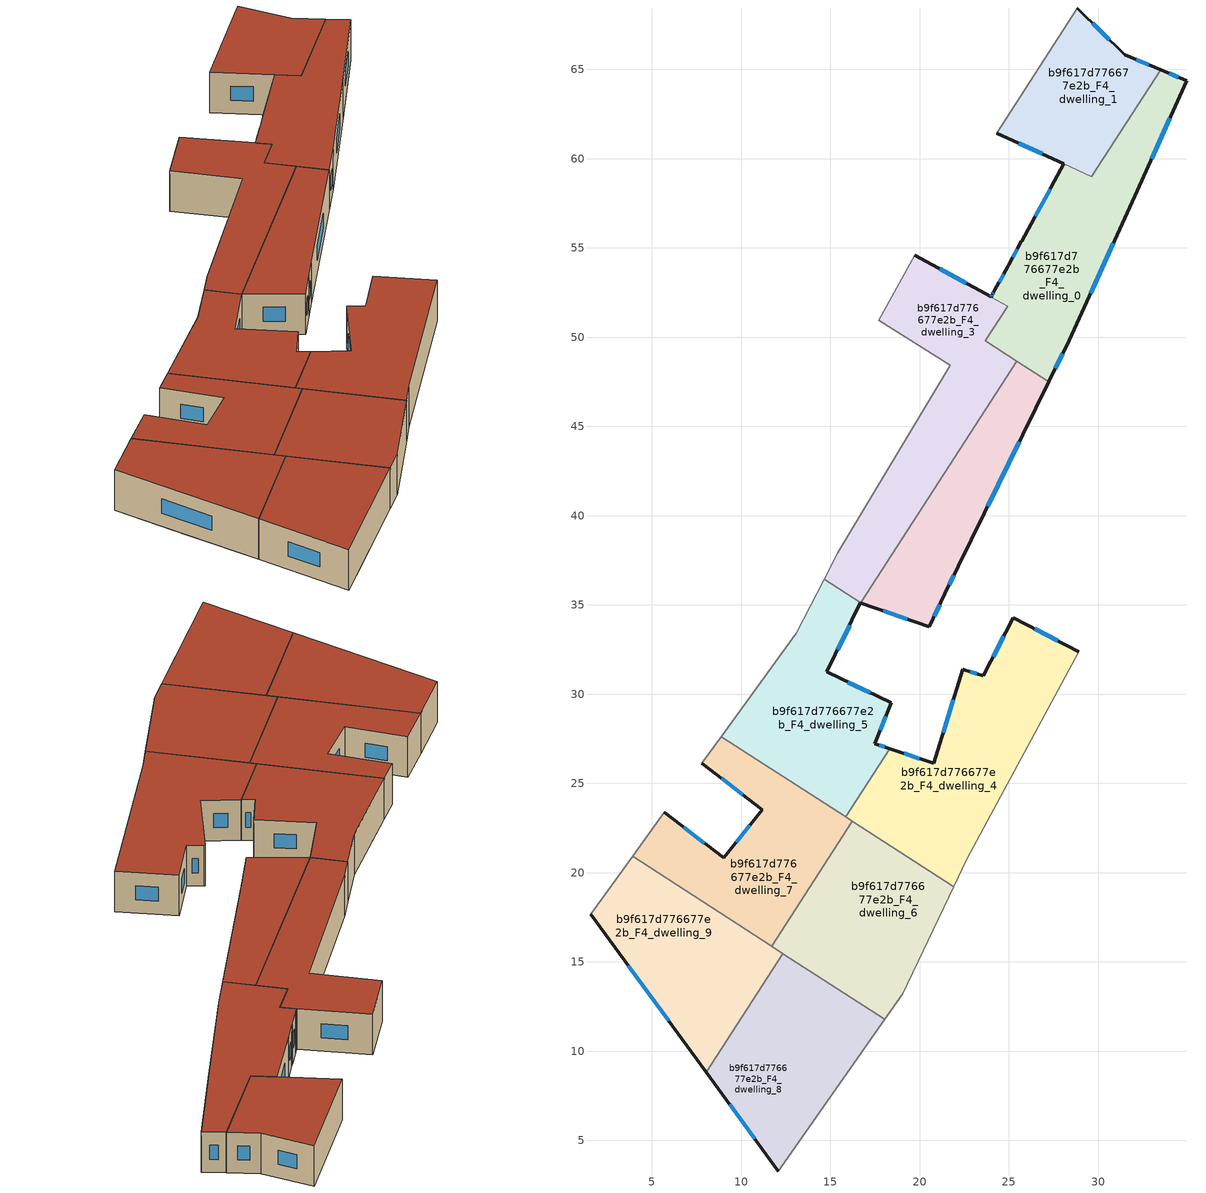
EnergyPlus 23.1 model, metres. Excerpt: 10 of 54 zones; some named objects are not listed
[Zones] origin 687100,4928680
b9f617d776677e2b_F4_dwelling_0
 floor to b9f617d776677e2b_F3_dwelling_0 (EU_floor_Construction): 33.98,62.18 32.04,57.89 28.38,49.83 27.29,47.6 24.76,53.64 24.94,53.96 24.99,54.05 28.08,59.71 29.64,59 30.84,60.87 z12
 floor to b9f617d776677e2b_F3_dwelling_1 (EU_floor_Construction): 34.96,64.36 33.98,62.18 30.84,60.87 33.5,64.98 z12
 floor to b9f617d776677e2b_F3_dwelling_3 (EU_floor_Construction): 24.76,53.64 26.95,48.41 26.26,48.12 23.68,49.79 24.94,51.74 24,52.25 24.07,52.38 24.16,52.54 24.22,52.65 z12
 floor to b9f617d776677e2b_F3_dwelling_2 (EU_floor_Construction): 26.95,48.41 27.29,47.6 27.23,47.49 26.26,48.12 z12
 wall outside (EU_wall_Construction): 28.08,59.71 25.71,55.37 24.99,54.05 24.94,53.96 24.22,52.65 24.16,52.54 24.07,52.38 24,52.25 / 27.23,47.49 28.38,49.83 32.04,57.89 34.96,64.36 33.5,64.98 z12:15
 wall to b9f617d776677e2b_F4_dwelling_1 (EU_wall_Construction): 29.64,59 28.08,59.71 / 33.5,64.98 29.64,59.01 z12:15
 wall to b9f617d776677e2b_F4_dwelling_2 (EU_wall_Construction): 25.44,48.65 27.23,47.49 z12:15
 wall to b9f617d776677e2b_F4_dwelling_3 (EU_wall_Construction): 24,52.25 24.94,51.74 23.68,49.79 25.44,48.65 z12:15
 window (EU_Window_Construction): 27.31,58.3 26.48,56.79 / 34.49,64.56 33.98,64.78 / 32.99,60 34.01,62.26 / 29.57,52.45 30.85,55.27 / 27.61,48.25 28.01,49.07 / 24.05,52.34 24.03,52.3 / 24.14,52.49 24.1,52.44 / 24.7,53.53 24.45,53.07 / 25.47,54.94 25.22,54.48 z12.98:14.02
 roof outside (EU_roof_Construction): 28.38,49.83 32.04,57.89 34.96,64.36 33.5,64.98 29.64,59 28.08,59.71 25.71,55.37 24.99,54.05 24.94,53.96 24.22,52.65 24.16,52.54 24.07,52.38 24,52.25 24.94,51.74 23.68,49.79 27.23,47.49 z15
b9f617d776677e2b_F4_dwelling_1
 floor to b9f617d776677e2b_F3_dwelling_1 (EU_floor_Construction): 31.49,65.82 33.5,64.98 30.84,60.87 28.08,59.71 24.32,61.43 28.83,68.45 z12
 floor to b9f617d776677e2b_F3_dwelling_0 (EU_floor_Construction): 30.84,60.87 29.64,59 28.08,59.71 z12
 wall outside (EU_wall_Construction): 33.5,64.98 31.49,65.82 28.83,68.45 / 24.32,61.43 28.08,59.71 z12:15
 wall adiabatic (EU_wall_Construction): 28.83,68.45 24.32,61.43 z12:15
 window (EU_Window_Construction): 30.63,66.68 29.7,67.59 / 32.85,65.25 32.15,65.55 / 25.55,60.87 26.86,60.27 z12.98:14.02
 roof outside (EU_roof_Construction): 29.64,59 33.5,64.98 31.49,65.82 28.83,68.45 24.32,61.43 z15
b9f617d776677e2b_F4_dwelling_2
 floor to b9f617d776677e2b_F3_dwelling_2 (EU_floor_Construction): 27.23,47.49 22.16,37.17 21.4,35.61 21.16,35.09 18.18,37.43 24.66,47.46 26.26,48.12 z12
 floor to b9f617d776677e2b_F3_dwelling_6 (EU_floor_Construction): 21.16,35.09 20.53,33.76 16.72,35.1 16.69,35.12 18.18,37.43 z12
 floor to b9f617d776677e2b_F3_dwelling_3 (EU_floor_Construction): 26.26,48.12 24.66,47.46 25.44,48.65 z12
 wall outside (EU_wall_Construction): 16.72,35.1 20.53,33.76 21.4,35.61 22.16,37.17 27.23,47.49 z12:15
 wall to b9f617d776677e2b_F4_dwelling_3 (EU_wall_Construction): 25.44,48.65 16.69,35.12 z12:15
 wall to b9f617d776677e2b_F4_dwelling_5 (EU_wall_Construction): 16.69,35.12 16.72,35.1 z12:15
 window (EU_Window_Construction): 23.81,40.53 25.59,44.14 / 21.65,36.12 21.92,36.67 / 20.82,34.37 21.12,35.01 / 17.96,34.67 19.29,34.2 z12.98:14.02
 roof outside (EU_roof_Construction): 22.16,37.17 27.23,47.49 25.44,48.65 16.69,35.12 16.72,35.1 20.53,33.76 21.4,35.61 z15
b9f617d776677e2b_F4_dwelling_3
 floor to b9f617d776677e2b_F3_dwelling_3 (EU_floor_Construction): 24,52.25 24.94,51.74 23.68,49.79 25.44,48.65 24.66,47.46 19.94,45.48 21.71,48.43 17.72,50.95 19.72,54.59 z12
 floor to b9f617d776677e2b_F3_dwelling_2 (EU_floor_Construction): 24.66,47.46 18.18,37.43 16.09,39.08 19.94,45.48 z12
 floor to b9f617d776677e2b_F3_dwelling_6 (EU_floor_Construction): 18.18,37.43 16.69,35.12 14.64,36.45 15.4,37.93 16.09,39.08 z12
 wall outside (EU_wall_Construction): 24,52.25 19.72,54.59 z12:15
 wall adiabatic (EU_wall_Construction): 19.72,54.59 17.72,50.95 21.71,48.43 15.4,37.93 14.64,36.45 z12:15
 wall to b9f617d776677e2b_F4_dwelling_5 (EU_wall_Construction): 14.64,36.45 16.69,35.12 z12:15
 window (EU_Window_Construction): 22.61,53.02 21.11,53.83 z12.98:14.02
 roof outside (EU_roof_Construction): 16.69,35.12 25.44,48.65 23.68,49.79 24.94,51.74 24,52.25 19.72,54.59 17.72,50.95 21.71,48.43 15.4,37.93 14.64,36.45 z15
b9f617d776677e2b_F4_dwelling_4
 floor to b9f617d776677e2b_F3_dwelling_4 (EU_floor_Construction): 28.92,32.38 22.65,20.74 21.92,19.2 20.42,20.17 17.87,26.26 18.32,26.95 20.79,26.12 22.42,31.39 23.56,31.04 25.25,34.29 z12
 floor to b9f617d776677e2b_F3_dwelling_5 (EU_floor_Construction): 18.48,24.79 20.42,20.17 15.85,23.12 16.35,23.9 z12
 floor to b9f617d776677e2b_F3_dwelling_6 (EU_floor_Construction): 17.87,26.26 18.48,24.79 16.35,23.9 z12
 wall outside (EU_wall_Construction): 28.92,32.38 25.25,34.29 23.56,31.04 22.48,31.38 22.42,31.39 20.79,26.12 18.32,26.95 z12:15
 wall adiabatic (EU_wall_Construction): 21.92,19.2 22.65,20.74 28.92,32.38 z12:15
 wall to b9f617d776677e2b_F4_dwelling_5 (EU_wall_Construction): 18.32,26.95 15.85,23.12 z12:15
 wall to b9f617d776677e2b_F4_dwelling_6 (EU_wall_Construction): 16.24,22.87 21.92,19.2 z12:15
 wall to b9f617d776677e2b_F4_dwelling_7 (EU_wall_Construction): 15.85,23.12 16.24,22.87 z12:15
 window (EU_Window_Construction): 19.99,26.39 19.13,26.68 / 21.89,29.68 21.32,27.84 / 23.21,31.15 22.83,31.27 / 24.7,33.24 24.11,32.1 / 27.73,33.01 26.45,33.67 z12.98:14.02
 roof outside (EU_roof_Construction): 22.65,20.74 28.92,32.38 25.25,34.29 23.56,31.04 22.48,31.38 22.42,31.39 20.79,26.12 18.32,26.95 15.85,23.12 21.92,19.2 z15
b9f617d776677e2b_F4_dwelling_5
 floor outside (EU_floor_Construction): 18.41,29.51 17.48,27.23 17.46,27.23 z12
 floor to b9f617d776677e2b_F3_dwelling_6 (EU_floor_Construction): 16.72,35.1 16.68,35.11 14.8,31.24 18.41,29.51 17.46,27.23 17.87,26.26 16.35,23.9 15.32,23.47 12.53,25.27 10.57,29.95 13.08,33.4 14.64,36.45 z12
 floor to b9f617d776677e2b_F3_dwelling_4 (EU_floor_Construction): 18.32,26.95 17.87,26.26 17.46,27.23 17.48,27.23 z12
 floor to b9f617d776677e2b_F3_dwelling_5 (EU_floor_Construction): 16.35,23.9 15.85,23.12 15.32,23.47 z12
 floor to b9f617d776677e2b_F3_dwelling_8 (EU_floor_Construction): 10.57,29.95 12.53,25.27 8.89,27.63 z12
 wall outside (EU_wall_Construction): 18.32,26.95 17.47,27.23 18.41,29.51 14.8,31.24 16.68,35.11 16.72,35.1 z12:15
 wall adiabatic (EU_wall_Construction): 14.64,36.45 13.08,33.4 8.89,27.63 z12:15
 wall to b9f617d776677e2b_F4_dwelling_7 (EU_wall_Construction): 8.89,27.63 15.85,23.12 z12:15
 window (EU_Window_Construction): 18.05,27.04 17.75,27.14 / 15.42,32.5 16.07,33.86 / 17.24,30.08 15.98,30.68 / 17.78,27.98 18.11,28.77 z12.98:14.02
 roof outside (EU_roof_Construction): 15.85,23.12 18.32,26.95 17.47,27.23 18.41,29.51 14.8,31.24 16.68,35.11 16.72,35.1 14.64,36.45 13.08,33.4 8.89,27.63 z15
b9f617d776677e2b_F4_dwelling_6
 floor to b9f617d776677e2b_F3_dwelling_5 (EU_floor_Construction): 20.42,20.17 21.33,17.98 19.06,13.22 18.13,11.9 14.6,20.34 16.24,22.87 z12
 floor to b9f617d776677e2b_F3_dwelling_4 (EU_floor_Construction): 21.92,19.2 21.33,17.98 20.42,20.17 z12
 floor to b9f617d776677e2b_F3_dwelling_8 (EU_floor_Construction): 14.6,20.34 15.47,18.25 12.43,16.98 z12
 floor adiabatic (EU_floor_Construction): 15.47,18.25 18.13,11.9 19.06,13.22 18.05,11.78 11.71,15.88 12.43,16.98 z12
 wall adiabatic (EU_wall_Construction): 18.05,11.78 19.06,13.22 21.92,19.2 z12:15
 wall to b9f617d776677e2b_F4_dwelling_7 (EU_wall_Construction): 16.24,22.87 11.71,15.88 z12:15
 wall to b9f617d776677e2b_F4_dwelling_8 (EU_wall_Construction): 12.34,15.47 18.05,11.78 z12:15
 wall to b9f617d776677e2b_F4_dwelling_9 (EU_wall_Construction): 11.71,15.87 12.34,15.47 z12:15
 roof outside (EU_roof_Construction): 19.06,13.22 21.92,19.2 16.24,22.87 11.71,15.88 18.05,11.78 z15
b9f617d776677e2b_F4_dwelling_7
 floor to b9f617d776677e2b_F3_dwelling_8 (EU_floor_Construction): 12.54,25.27 14.6,20.34 12.43,16.98 10.96,16.36 9.62,17.23 8.42,20.08 11.19,23.53 7.79,26.12 8.89,27.63 z12
 floor to b9f617d776677e2b_F3_dwelling_10 (EU_floor_Construction): 9.02,20.83 8.42,20.08 9.62,17.23 3.92,20.92 5.69,23.37 z12
 floor to b9f617d776677e2b_F3_dwelling_5 (EU_floor_Construction): 16.24,22.87 14.6,20.34 13.59,22.75 15.32,23.47 z12
 floor adiabatic (EU_floor_Construction): 12.43,16.98 11.71,15.88 10.96,16.36 z12; 15.32,23.47 13.59,22.75 12.54,25.27 z12
 wall outside (EU_wall_Construction): 7.79,26.12 11.19,23.53 9.02,20.83 5.69,23.37 z12:15
 wall adiabatic (EU_wall_Construction): 8.89,27.63 7.79,26.12 / 5.69,23.37 3.92,20.92 z12:15
 wall to b9f617d776677e2b_F4_dwelling_9 (EU_wall_Construction): 3.92,20.92 11.71,15.88 z12:15
 window (EU_Window_Construction): 10.49,22.66 9.73,21.71 / 8.9,25.28 10.09,24.38 / 7.94,21.66 6.78,22.55 z12.98:14.02
 roof outside (EU_roof_Construction): 11.71,15.88 16.24,22.87 8.89,27.63 7.79,26.12 11.19,23.53 9.02,20.83 5.69,23.37 3.92,20.92 z15
b9f617d776677e2b_F4_dwelling_8
 floor to b9f617d776677e2b_F3_dwelling_9 (EU_floor_Construction): 11.13,13.6 14.19,6.3 12.07,3.29 8.04,8.82 z12
 floor to b9f617d776677e2b_F3_dwelling_7 (EU_floor_Construction): 18.05,11.78 14.19,6.3 11.13,13.6 12.34,15.47 z12
 wall outside (EU_wall_Construction): 8.04,8.82 12.07,3.29 z12:15
 wall adiabatic (EU_wall_Construction): 12.07,3.29 18.05,11.78 z12:15
 wall to b9f617d776677e2b_F4_dwelling_9 (EU_wall_Construction): 12.34,15.47 8.04,8.82 z12:15
 window (EU_Window_Construction): 9.35,7.02 10.76,5.08 z12.98:14.02
 roof outside (EU_roof_Construction): 12.07,3.29 18.05,11.78 12.34,15.47 8.04,8.82 z15
b9f617d776677e2b_F4_dwelling_9
 floor to b9f617d776677e2b_F3_dwelling_10 (EU_floor_Construction): 9.62,17.23 10.38,15.4 4.91,13.11 1.57,17.67 3.92,20.92 z12
 floor adiabatic (EU_floor_Construction): 12.34,15.47 11.13,13.6 10.12,16.01 10.96,16.36 z12
 floor to b9f617d776677e2b_F3_dwelling_9 (EU_floor_Construction): 10.38,15.4 11.13,13.6 8.04,8.82 4.91,13.11 z12
 floor to b9f617d776677e2b_F3_dwelling_8 (EU_floor_Construction): 10.96,16.36 10.13,16.02 9.62,17.23 z12
 wall outside (EU_wall_Construction): 1.57,17.67 8.04,8.82 z12:15
 wall adiabatic (EU_wall_Construction): 3.92,20.92 1.57,17.67 z12:15
 window (EU_Window_Construction): 3.68,14.79 5.94,11.7 z12.98:14.02
 roof outside (EU_roof_Construction): 8.04,8.82 12.34,15.47 3.92,20.92 1.57,17.67 z15
[Building]
EU S2 Campaign: North Axis=0; Terrain=City; Solar Distribution=FullExterior
[Site:Location]
Bologna: Latitude=44.5; Longitude=11.25; Time Zone=1; Elevation=37
[SizingPeriod:WeatherFileDays]
AnnualSizingPeriod: Begin Month=1; Begin Day of Month=1; End Month=12; End Day of Month=31; Day of Week for Start Day=Monday; Use Weather File Daylight Saving Period=No; Use Weather File Rain and Snow Indicators=No
[MATERIAL]
EU_InternalMass_Material: Roughness=MediumRough; Thickness=0.1; Conductivity=1; Density=1800; Specific Heat=900; Thermal Absorptance=0.9; Solar Absorptance=0.7; Visible Absorptance=0.7
[MATERIAL:NOMASS] Roughness=MediumRough; Thermal Absorptance=0.9; Solar Absorptance=0.7; Visible Absorptance=0.7
Name | Thermal Resistance
EU_wall_NoMass | 0.905828
EU_roof_NoMass | 0.37593
EU_floor_NoMass | 0.67114
[WINDOWMATERIAL:SIMPLEGLAZINGSYSTEM]
EU_Window_SimpleGlazing: UFactor=4.52486; Solar Heat Gain Coefficient=0.85; Visible Transmittance=0.85
[CONSTRUCTION]
EU_wall_Construction: EU_wall_NoMass
EU_roof_Construction: EU_roof_NoMass
EU_floor_Construction: EU_floor_NoMass
EU_Window_Construction: EU_Window_SimpleGlazing
EU_InternalMass_Construction: EU_InternalMass_Material
[ZONE] Type=1; Multiplier=1; Ceiling Height=autocalculate; Floor Area=autocalculate; Part of Total Floor Area=Yes
Name | Volume
b9f617d776677e2b_F4_dwelling_0 | 196.738
b9f617d776677e2b_F4_dwelling_1 | 129.713
b9f617d776677e2b_F4_dwelling_2 | 143.802
b9f617d776677e2b_F4_dwelling_3 | 204.886
b9f617d776677e2b_F4_dwelling_4 | 233.586
b9f617d776677e2b_F4_dwelling_5 | 181.752
b9f617d776677e2b_F4_dwelling_6 | 181.724
b9f617d776677e2b_F4_dwelling_7 | 181.728
b9f617d776677e2b_F4_dwelling_8 | 181.738
b9f617d776677e2b_F4_dwelling_9 | 181.751
[INTERNALMASS] Construction=EU_InternalMass_Construction
Name | Zone or ZoneList | Surface Area
b9f617d776677e2b_F4_dwelling_0_EU_InternalMass | b9f617d776677e2b_F4_dwelling_0 | 65.5793
b9f617d776677e2b_F4_dwelling_1_EU_InternalMass | b9f617d776677e2b_F4_dwelling_1 | 43.2402
b9f617d776677e2b_F4_dwelling_2_EU_InternalMass | b9f617d776677e2b_F4_dwelling_2 | 47.9337
b9f617d776677e2b_F4_dwelling_3_EU_InternalMass | b9f617d776677e2b_F4_dwelling_3 | 68.2985
b9f617d776677e2b_F4_dwelling_4_EU_InternalMass | b9f617d776677e2b_F4_dwelling_4 | 77.8626
b9f617d776677e2b_F4_dwelling_5_EU_InternalMass | b9f617d776677e2b_F4_dwelling_5 | 60.5837
b9f617d776677e2b_F4_dwelling_6_EU_InternalMass | b9f617d776677e2b_F4_dwelling_6 | 60.5746
b9f617d776677e2b_F4_dwelling_7_EU_InternalMass | b9f617d776677e2b_F4_dwelling_7 | 60.5759
b9f617d776677e2b_F4_dwelling_8_EU_InternalMass | b9f617d776677e2b_F4_dwelling_8 | 60.5793
b9f617d776677e2b_F4_dwelling_9_EU_InternalMass | b9f617d776677e2b_F4_dwelling_9 | 60.5835
[OTHEREQUIPMENT] Fuel Type=Electricity; Design Level Calculation Method=Watts/Area; Power per Zone Floor Area=1; Fraction Latent=0; Fraction Radiant=0; Fraction Lost=0; Carbon Dioxide Generation Rate=0; EndUse Subcategory=EU_Step8_InternalGains
Name | Zone or ZoneList or Space or SpaceList | Schedule
EU_Step8_InternalGain_b9f617d776677e2b_F4_dwelling_0_f000 | b9f617d776677e2b_F4_dwelling_0 | EU_Step8_GainSchedule_b9f617d776677e2b_F4_dwelling_0_f000
EU_Step8_InternalGain_b9f617d776677e2b_F4_dwelling_1_f000 | b9f617d776677e2b_F4_dwelling_1 | EU_Step8_GainSchedule_b9f617d776677e2b_F4_dwelling_1_f000
EU_Step8_InternalGain_b9f617d776677e2b_F4_dwelling_2_f000 | b9f617d776677e2b_F4_dwelling_2 | EU_Step8_GainSchedule_b9f617d776677e2b_F4_dwelling_2_f000
EU_Step8_InternalGain_b9f617d776677e2b_F4_dwelling_3_f000 | b9f617d776677e2b_F4_dwelling_3 | EU_Step8_GainSchedule_b9f617d776677e2b_F4_dwelling_3_f000
EU_Step8_InternalGain_b9f617d776677e2b_F4_dwelling_4_f000 | b9f617d776677e2b_F4_dwelling_4 | EU_Step8_GainSchedule_b9f617d776677e2b_F4_dwelling_4_f000
EU_Step8_InternalGain_b9f617d776677e2b_F4_dwelling_5_f000 | b9f617d776677e2b_F4_dwelling_5 | EU_Step8_GainSchedule_b9f617d776677e2b_F4_dwelling_5_f000
EU_Step8_InternalGain_b9f617d776677e2b_F4_dwelling_6_f000 | b9f617d776677e2b_F4_dwelling_6 | EU_Step8_GainSchedule_b9f617d776677e2b_F4_dwelling_6_f000
EU_Step8_InternalGain_b9f617d776677e2b_F4_dwelling_7_f000 | b9f617d776677e2b_F4_dwelling_7 | EU_Step8_GainSchedule_b9f617d776677e2b_F4_dwelling_7_f000
EU_Step8_InternalGain_b9f617d776677e2b_F4_dwelling_8_f000 | b9f617d776677e2b_F4_dwelling_8 | EU_Step8_GainSchedule_b9f617d776677e2b_F4_dwelling_8_f000
EU_Step8_InternalGain_b9f617d776677e2b_F4_dwelling_9_f000 | b9f617d776677e2b_F4_dwelling_9 | EU_Step8_GainSchedule_b9f617d776677e2b_F4_dwelling_9_f000
[ZONEVENTILATION:DESIGNFLOWRATE] Schedule=EU_AlwaysOn; Design Flow Rate Calculation Method=AirChanges/Hour; Air Changes per Hour=0.73129; Ventilation Type=Natural; Fan Pressure Rise=0; Fan Total Efficiency=1; Constant Term Coefficient=1; Temperature Term Coefficient=0; Velocity Term Coefficient=0; Velocity Squared Term Coefficient=0; Minimum Indoor Temperature=-100; Maximum Indoor Temperature=100; Delta Temperature=-100; Minimum Outdoor Temperature=-100; Maximum Outdoor Temperature=100; Maximum Wind Speed=40
Name | Zone or ZoneList or Space or SpaceList
EU_ConstantAir_b9f617d776677e2b_F4_dwelling_0 | b9f617d776677e2b_F4_dwelling_0
EU_ConstantAir_b9f617d776677e2b_F4_dwelling_1 | b9f617d776677e2b_F4_dwelling_1
EU_ConstantAir_b9f617d776677e2b_F4_dwelling_2 | b9f617d776677e2b_F4_dwelling_2
EU_ConstantAir_b9f617d776677e2b_F4_dwelling_3 | b9f617d776677e2b_F4_dwelling_3
EU_ConstantAir_b9f617d776677e2b_F4_dwelling_4 | b9f617d776677e2b_F4_dwelling_4
EU_ConstantAir_b9f617d776677e2b_F4_dwelling_5 | b9f617d776677e2b_F4_dwelling_5
EU_ConstantAir_b9f617d776677e2b_F4_dwelling_6 | b9f617d776677e2b_F4_dwelling_6
EU_ConstantAir_b9f617d776677e2b_F4_dwelling_7 | b9f617d776677e2b_F4_dwelling_7
EU_ConstantAir_b9f617d776677e2b_F4_dwelling_8 | b9f617d776677e2b_F4_dwelling_8
EU_ConstantAir_b9f617d776677e2b_F4_dwelling_9 | b9f617d776677e2b_F4_dwelling_9
[HVACTEMPLATE:ZONE:IDEALLOADSAIRSYSTEM] System Availability Schedule=EU_AlwaysOn; Maximum Heating Supply Air Temperature=50; Minimum Cooling Supply Air Temperature=13; Maximum Heating Supply Air Humidity Ratio=0.0156; Minimum Cooling Supply Air Humidity Ratio=0.0077; Heating Limit=NoLimit; Cooling Limit=NoLimit; Heating Availability Schedule=EU_AlwaysOn; Cooling Availability Schedule=EU_CoolingOff; Dehumidification Control Type=ConstantSensibleHeatRatio; Cooling Sensible Heat Ratio=0.7; Dehumidification Setpoint=60; Humidification Control Type=None; Humidification Setpoint=30; Outdoor Air Method=None; Outdoor Air Flow Rate per Person=0.00944; Outdoor Air Flow Rate per Zone Floor Area=0; Outdoor Air Flow Rate per Zone=0; Demand Controlled Ventilation Type=None; Outdoor Air Economizer Type=NoEconomizer; Heat Recovery Type=None; Sensible Heat Recovery Effectiveness=0.7; Latent Heat Recovery Effectiveness=0.65
Name | Template Thermostat
b9f617d776677e2b_F4_dwelling_0 | EU_HeatOnly_b9f617d776677e2b_F4_dwelling_0
b9f617d776677e2b_F4_dwelling_1 | EU_HeatOnly_b9f617d776677e2b_F4_dwelling_1
b9f617d776677e2b_F4_dwelling_2 | EU_HeatOnly_b9f617d776677e2b_F4_dwelling_2
b9f617d776677e2b_F4_dwelling_3 | EU_HeatOnly_b9f617d776677e2b_F4_dwelling_3
b9f617d776677e2b_F4_dwelling_4 | EU_HeatOnly_b9f617d776677e2b_F4_dwelling_4
b9f617d776677e2b_F4_dwelling_5 | EU_HeatOnly_b9f617d776677e2b_F4_dwelling_5
b9f617d776677e2b_F4_dwelling_6 | EU_HeatOnly_b9f617d776677e2b_F4_dwelling_6
b9f617d776677e2b_F4_dwelling_7 | EU_HeatOnly_b9f617d776677e2b_F4_dwelling_7
b9f617d776677e2b_F4_dwelling_8 | EU_HeatOnly_b9f617d776677e2b_F4_dwelling_8
b9f617d776677e2b_F4_dwelling_9 | EU_HeatOnly_b9f617d776677e2b_F4_dwelling_9
[SIZING:ZONE] Zone Cooling Design Supply Air Temperature Input Method=SupplyAirTemperature; Zone Cooling Design Supply Air Temperature=13; Zone Heating Design Supply Air Temperature Input Method=SupplyAirTemperature; Zone Heating Design Supply Air Temperature=50; Zone Cooling Design Supply Air Humidity Ratio=0.008; Zone Heating Design Supply Air Humidity Ratio=0.008; Cooling Design Air Flow Method=DesignDay; Cooling Design Air Flow Rate=0; Cooling Minimum Air Flow per Zone Floor Area=0.000762; Cooling Minimum Air Flow=0; Cooling Minimum Air Flow Fraction=0.2; Heating Design Air Flow Method=DesignDay; Heating Design Air Flow Rate=0; Heating Maximum Air Flow per Zone Floor Area=0.002032; Heating Maximum Air Flow=0.141576; Heating Maximum Air Flow Fraction=0.3; Account for Dedicated Outdoor Air System=No; Dedicated Outdoor Air System Control Strategy=NeutralSupplyAir; Dedicated Outdoor Air Low Setpoint Temperature for Design=autosize; Dedicated Outdoor Air High Setpoint Temperature for Design=autosize; Zone Load Sizing Method=Sensible Load Only No Latent Load; Zone Latent Cooling Design Supply Air Humidity Ratio Input Method=HumidityRatioDifference; Zone Cooling Design Supply Air Humidity Ratio Difference=0.005; Zone Latent Heating Design Supply Air Humidity Ratio Input Method=HumidityRatioDifference; Zone Humidification Design Supply Air Humidity Ratio Difference=0.005
b9f617d776677e2b_F4_dwelling_0; b9f617d776677e2b_F4_dwelling_1; b9f617d776677e2b_F4_dwelling_2; b9f617d776677e2b_F4_dwelling_3; b9f617d776677e2b_F4_dwelling_4; b9f617d776677e2b_F4_dwelling_5; b9f617d776677e2b_F4_dwelling_6; b9f617d776677e2b_F4_dwelling_7; b9f617d776677e2b_F4_dwelling_8; b9f617d776677e2b_F4_dwelling_9
[SCHEDULE:CONSTANT]
Name | Hourly Value
EU_AlwaysOn | 1
EU_CoolingOff | 0
[SCHEDULE:FILE] Column Number=1; Rows to Skip at Top=0; Number of Hours of Data=8760; Column Separator=Comma; Interpolate to Timestep=No; Minutes per Item=60; Adjust Schedule for Daylight Savings=Yes
Name | File
EU_Step8_GainSchedule_b9f617d776677e2b_F4_dwelling_0_f000 | ../../schedules/b9f617d776677e2b/b9f617d776677e2b_F4_dwelling_0_f000_gain.csv
EU_Step8_GainSchedule_b9f617d776677e2b_F4_dwelling_1_f000 | ../../schedules/b9f617d776677e2b/b9f617d776677e2b_F4_dwelling_1_f000_gain.csv
EU_Step8_GainSchedule_b9f617d776677e2b_F4_dwelling_2_f000 | ../../schedules/b9f617d776677e2b/b9f617d776677e2b_F4_dwelling_2_f000_gain.csv
EU_Step8_GainSchedule_b9f617d776677e2b_F4_dwelling_3_f000 | ../../schedules/b9f617d776677e2b/b9f617d776677e2b_F4_dwelling_3_f000_gain.csv
EU_Step8_GainSchedule_b9f617d776677e2b_F4_dwelling_4_f000 | ../../schedules/b9f617d776677e2b/b9f617d776677e2b_F4_dwelling_4_f000_gain.csv
EU_Step8_GainSchedule_b9f617d776677e2b_F4_dwelling_5_f000 | ../../schedules/b9f617d776677e2b/b9f617d776677e2b_F4_dwelling_5_f000_gain.csv
EU_Step8_GainSchedule_b9f617d776677e2b_F4_dwelling_6_f000 | ../../schedules/b9f617d776677e2b/b9f617d776677e2b_F4_dwelling_6_f000_gain.csv
EU_Step8_GainSchedule_b9f617d776677e2b_F4_dwelling_7_f000 | ../../schedules/b9f617d776677e2b/b9f617d776677e2b_F4_dwelling_7_f000_gain.csv
EU_Step8_GainSchedule_b9f617d776677e2b_F4_dwelling_8_f000 | ../../schedules/b9f617d776677e2b/b9f617d776677e2b_F4_dwelling_8_f000_gain.csv
EU_Step8_GainSchedule_b9f617d776677e2b_F4_dwelling_9_f000 | ../../schedules/b9f617d776677e2b/b9f617d776677e2b_F4_dwelling_9_f000_gain.csv
